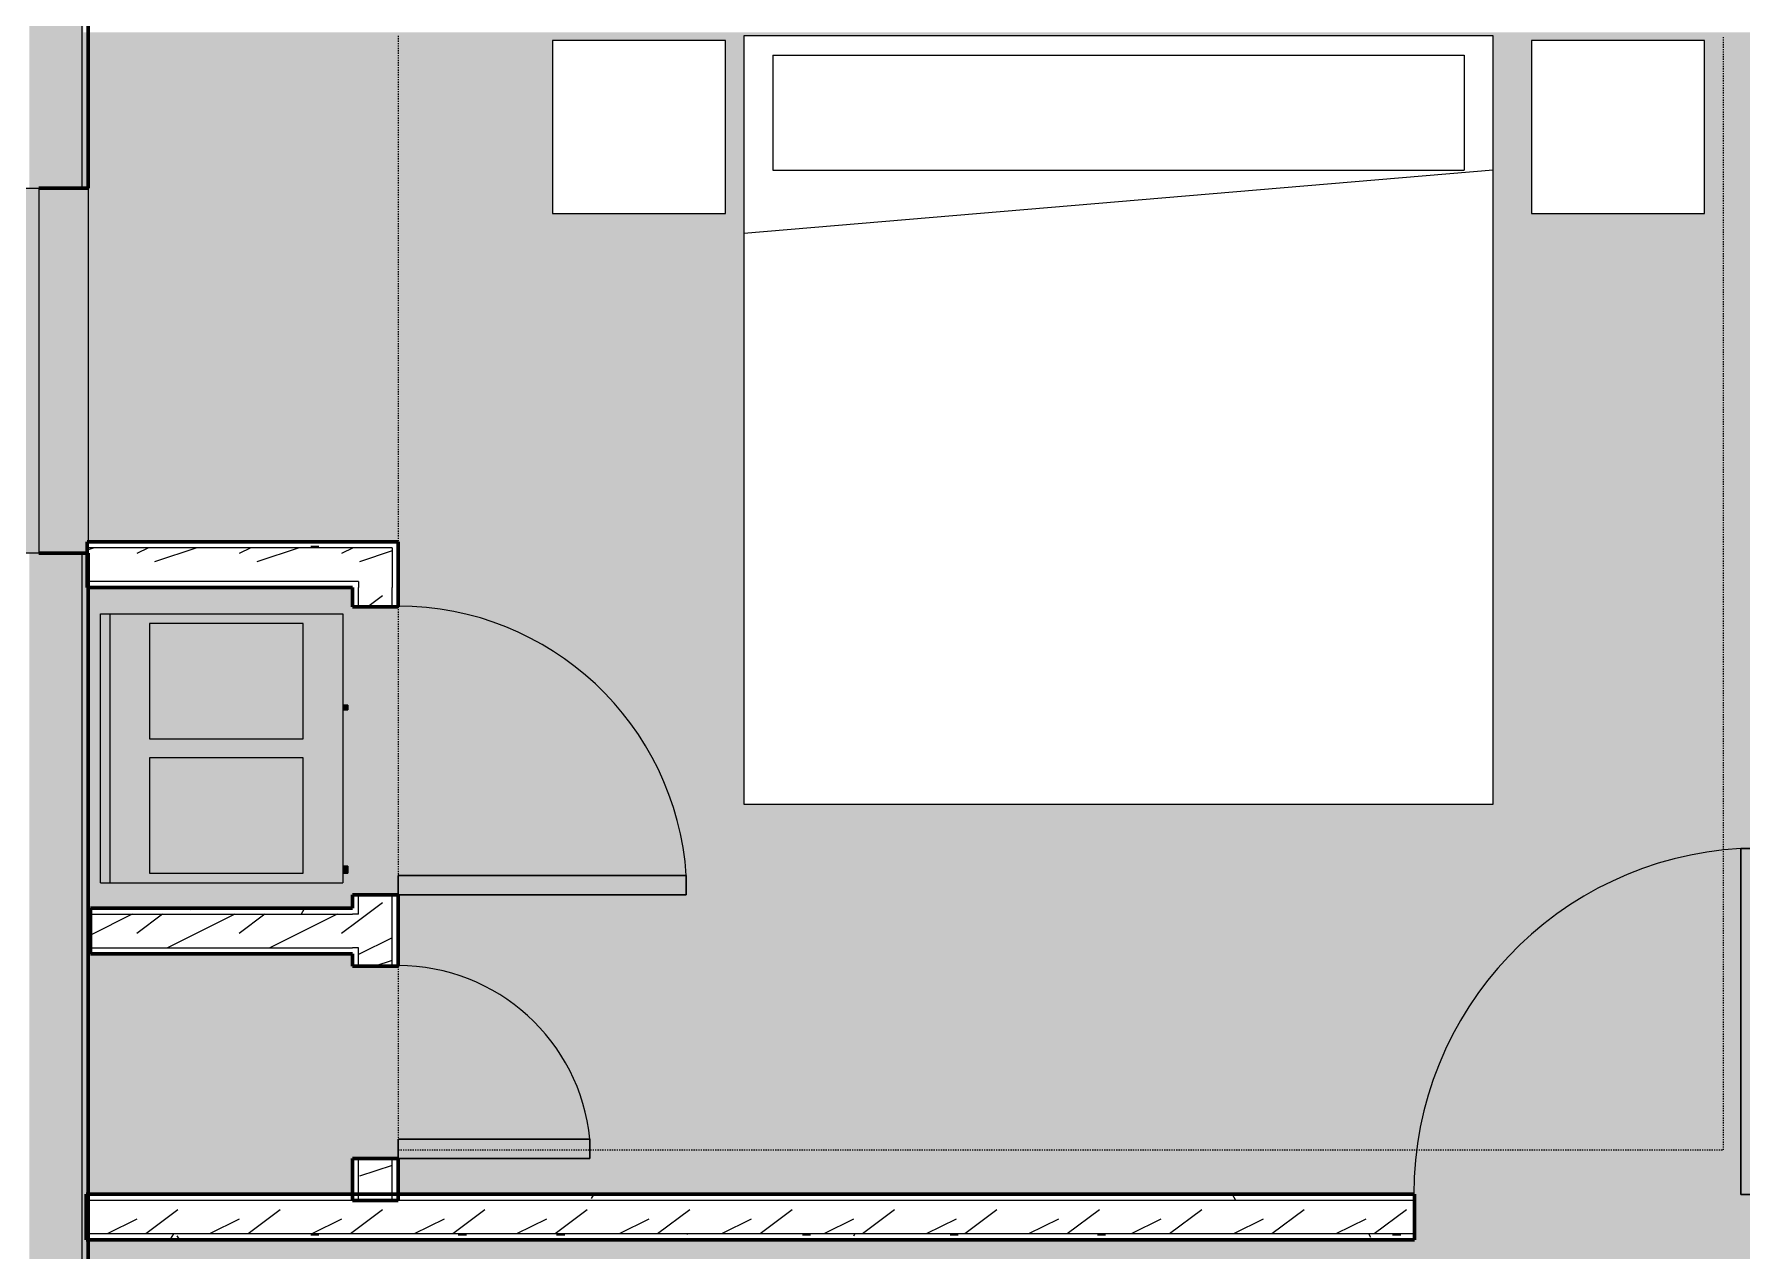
# Model space of a CAD drawing. Header units: inches. Extents: x -4105 to -1989, y 9836 to 11159.
# Drawn here: x -3827.8 to -3650, y 10708.3 to 10835 of the extents above; entities that cross this region are included whole.
import ezdxf

# ---------------------------------------------------------------- set-up
doc = ezdxf.new("R2010")
doc.units = ezdxf.units.IN
doc.header["$MEASUREMENT"] = 0
doc.linetypes.add('Dash', pattern=[0.25, 0.125, -0.125])
for name, color, linetype, lineweight in [('0-1', 7, 'Continuous', 5), ('0-2', 7, 'Continuous', 9), ('0-3', 10, 'Continuous', 18), ('A-AREA-PATT-4', 41, 'Continuous', 9), ('A-DOOR-1', 31, 'Continuous', 9), ('A-DOOR-2', 31, 'Continuous', 30), ('A-GLAZ-1', 27, 'Continuous', 18), ('A-GLAZ-2', 10, 'Continuous', 18), ('A-WALL', 113, 'Continuous', 18), ('A-WALL-1', 113, 'Continuous', 60), ('A-WALL-4', 8, 'Continuous', 5), ('A-WALL-6', 10, 'Continuous', 18), ('A-WALL-7', 130, 'Continuous', 60), ('A-WALL-PATT-1', 111, 'Continuous', 9), ('A-WALL-PATT-2', 253, 'Continuous', 9), ('I-FURN', 30, 'Continuous', 9), ('I-FURN-HDLN', 30, 'Dash', 9), ('M-EQPM', 50, 'Continuous', 9)]:
    doc.layers.add(name, color=color, linetype=linetype, lineweight=lineweight)
pattern_1 = [(0, (0, -1194), (20.48, 5.12), [0.845, -14.515, 0.845, -14.515, -81.92]), (0, (0, -1194), (20.48, 5.12), [-30.72, 0.845, -29.875, 0.845, -14.515, -35.84]), (0, (0, -1194), (20.48, 5.12), [-76.8, 0.845, -9.395, 0.845, -24.755]), (120, (7.68, -1191.44), (-14.67405, 15.1762003), [0.845, -14.515, 0.845, -14.515, -81.92]), (120, (7.68, -1191.44), (-14.67405, 15.1762003), [-30.72, 0.845, -29.875, 0.845, -14.515, -35.84]), (120, (7.68, -1191.44), (-14.67405, 15.1762003), [-76.8, 0.845, -9.395, 0.845, -24.755]), (240, (10.24, -1181.2), (-5.80595, -20.2962003), [0.845, -14.515, 0.845, -14.515, -81.92]), (240, (10.24, -1181.2), (-5.80595, -20.2962003), [-30.72, 0.845, -29.875, 0.845, -14.515, -35.84]), (240, (10.24, -1181.2), (-5.80595, -20.2962003), [-76.8, 0.845, -9.395, 0.845, -24.755])]
pattern_2 = [(216.87, (4.265, -1183.338), (31.9871619, 21.32545714), [5.331, -47.981]), (206.565, (10.662, -1186.536), (-10.662476, -10.6620098), [11.921, -11.921]), (198.435, (10.662, -1191.868), (-21.32449365, -10.6625869), [6.744, -26.974])]

# ---------------------------------------------------------------- blocks, each defined once
blk = doc.blocks.new('Bed-Standard - King 78_ x 80_-1242963-ENLARGED FLOOR PLAN - 1ST FLOOR PLAN - WEST')
at = {"layer": 'I-FURN'}
for p, q in [((49.69, 38.2), (-28.31, 38.2)), ((-28.31, 38.2), (-28.31, -41.8)), ((49.69, -41.8), (49.69, 38.2)), ((-25.31, 36.2), (-25.31, 24.2)), ((-25.31, 36.2), (46.69, 36.2)), ((46.69, 36.2), (46.69, 24.2)), ((49.69, 24.2), (-28.31, 17.63)), ((-25.31, 24.2), (46.69, 24.2)), ((-28.31, -41.8), (49.69, -41.8))]:
    blk.add_line(p, q, dxfattribs=at)
at = {"layer": 'I-FURN-HDLN'}
for p, q in [((-64.31, 38.2), (-64.31, -14.48)), ((73.69, -77.8), (73.69, 38.2)), ((-64.31, -21.24), (-64.31, -51.24)), ((-64.31, -58.68), (-64.31, -77.8)), ((-64.31, -77.8), (73.69, -77.8))]:
    blk.add_line(p, q, dxfattribs=at)
blk = doc.blocks.new('Table-Night Stand - 18_ x 18_ x 24_-1352623-ENLARGED FLOOR PLAN - 1ST FLOOR PLAN - WEST')
at = {"layer": 'I-FURN'}
for p, q in [((18.15, 18), (0.15, 18)), ((0.15, 18), (0.15, 0)), ((18.15, 0), (18.15, 18)), ((0.15, 0), (18.15, 0))]:
    blk.add_line(p, q, dxfattribs=at)
blk = doc.blocks.new('Single-Flush - 36_ x 84_-1372839-ENLARGED FLOOR PLAN - 1ST FLOOR PLAN - WEST')
at = {"layer": 'A-DOOR-1'}
blk.add_arc((18, 2.37), 36.07, 93.1789, 180, dxfattribs=at)
at = {"layer": 'A-DOOR-2'}
for p, q in [((16, 2.37), (16, 38.39)), ((18, 38.39), (16, 38.39)), ((18, 2.37), (18, 38.39)), ((18, 2.37), (16, 2.37))]:
    blk.add_line(p, q, dxfattribs=at)
blk = doc.blocks.new('HVAC_SPVU_AlliedAir_MGE4 - HVAC_SPVU_AlliedAir_MGE4-V20-ENLARGED FLOOR PLAN - 1ST FLOOR PLAN - WEST')
at = {"layer": 'M-EQPM'}
for points in [[(-11.07, 13.12), (-14, 13.12), (-14, 12.12), (14, 12.12), (14, 13.12), (-10.82, 13.12)], [(-12.99, -12.13), (-13, -12.13), (-12.99, -12.63), (-12.25, -12.63), (-12.26, -12.13), (-12.95, -12.13)], [(4.31, -12.13), (4, -12.13), (4.01, -12.63), (4.5, -12.63), (4.49, -12.13), (4.38, -12.13)]]:
    blk.add_hatch(color=256, dxfattribs=at).paths.add_polyline_path(points, flags=0)
h = blk.add_hatch(color=256, dxfattribs=at)
h.paths.add_polyline_path([(-14, 12.12), (-14, -12.13), (14, -12.13), (14, 12.12), (0.83, 12.12)], flags=0)
h.paths.add_polyline_path([(13, 8), (13, -8), (1, -8), (1, 8)], flags=0)
h.paths.add_polyline_path([(-13, 8), (-1, 8), (-1, -8), (-13, -8), (-13, 1.66)], flags=0)
h = blk.add_hatch(color=256, dxfattribs=at)
h.paths.add_polyline_path([(1, 8), (1, -8), (13, -8), (13, 8)], flags=0)
h.paths.add_polyline_path([(-1, 8), (-13, 8), (-13, -8), (-1, -8), (-1, 1.66)], flags=0)
for p, q in [((-14, 13.12), (14, 13.12)), ((-14, 13.12), (-14, 12.12)), ((14, 13.12), (14, 12.12)), ((-14, 12.12), (14, 12.12)), ((-14, 12.12), (-14, -12.13)), ((14, 12.12), (14, -12.13)), ((-1, 8), (-13, 8)), ((-13, 8), (-13, -8)), ((-1, -8), (-1, 8)), ((13, 8), (1, 8)), ((1, 8), (1, -8)), ((13, -8), (13, 8)), ((-13, -8), (-1, -8)), ((1, -8), (13, -8)), ((14, -12.13), (-14, -12.13)), ((-13, -12.13), (-13, -12.63)), ((-12.25, -12.63), (-12.25, -12.13)), ((4, -12.13), (4, -12.63)), ((4.5, -12.63), (4.5, -12.13)), ((-12.25, -12.63), (-13, -12.63)), ((4.5, -12.63), (4, -12.63))]:
    blk.add_line(p, q, dxfattribs=at)
blk = doc.blocks.new('Single-Flush - 30_ x 80_-1420870-ENLARGED FLOOR PLAN - 1ST FLOOR PLAN - WEST')
at = {"layer": 'A-DOOR-1'}
blk.add_arc((15, 2.375), 30.067, 93.81407, 180, dxfattribs=at)
at = {"layer": 'A-DOOR-2'}
for p, q in [((13, 2.375), (13, 32.375)), ((15, 32.375), (13, 32.375)), ((15, 2.375), (15, 32.375)), ((15, 2.375), (13, 2.375))]:
    blk.add_line(p, q, dxfattribs=at)
blk = doc.blocks.new('Single-Flush - CLOSET-1720159-ENLARGED FLOOR PLAN - 1ST FLOOR PLAN - WEST')
at = {"layer": 'A-DOOR-1'}
blk.add_arc((10, 2.37), 20.07, 95.7201, 180, dxfattribs=at)
at = {"layer": 'A-DOOR-2'}
for p, q in [((8, 2.37), (8, 22.34)), ((10, 22.34), (8, 22.34)), ((10, 2.37), (10, 22.34)), ((10, 2.37), (8, 2.37))]:
    blk.add_line(p, q, dxfattribs=at)
blk = doc.blocks.new('CTR - 1st Phase - Unit Layouts_rvt-1-ENLARGED FLOOR PLAN - 1ST FLOOR PLAN - WEST')
at = {"layer": 'A-WALL-PATT-1'}
h = blk.add_hatch(dxfattribs=at)
h.set_pattern_fill('FP_1', color=256, style=0, pattern_type=2)
h.set_pattern_definition(pattern_1)
h.paths.add_polyline_path([(-3789.92, 10781.54), (-3789.92, 10782.16), (-3822.3, 10782.16), (-3822.3, 10781.54), (-3790.55, 10781.54)], flags=0)
h = blk.add_hatch(dxfattribs=at)
h.set_pattern_fill('FP_2', color=256, style=0, pattern_type=2)
h.set_pattern_definition(pattern_2)
h.paths.add_polyline_path([(-3794.05, 10778.04), (-3790.55, 10778.04), (-3790.55, 10781.54), (-3822.3, 10781.54), (-3822.3, 10778.04), (-3794.36, 10778.04)], flags=0)
h = blk.add_hatch(dxfattribs=at)
h.set_pattern_fill('FP_2', color=256, style=0, pattern_type=2)
h.set_pattern_definition(pattern_2)
h.paths.add_polyline_path([(-3793.55, 10714.22), (-3790.55, 10714.22), (-3790.55, 10717.96), (-3794.05, 10717.96), (-3794.05, 10714.22)], flags=0)
h.paths.add_polyline_path([(-3794.05, 10737.96), (-3790.55, 10737.96), (-3790.55, 10745.4), (-3794.05, 10745.4), (-3794.05, 10739.89)], flags=0)
h.paths.add_polyline_path([(-3790.55, 10775.4), (-3790.55, 10778.04), (-3794.05, 10778.04), (-3794.05, 10775.4)], flags=0)
h = blk.add_hatch(dxfattribs=at)
h.set_pattern_fill('FP_1', color=256, style=0, pattern_type=2)
h.set_pattern_definition(pattern_1)
h.paths.add_polyline_path([(-3809.63, 10743.39), (-3794.67, 10743.39), (-3794.67, 10744.01), (-3821.95, 10744.01), (-3821.95, 10743.39), (-3819.92, 10743.39)], flags=0)
h = blk.add_hatch(dxfattribs=at)
h.set_pattern_fill('FP_2', color=256, style=0, pattern_type=2)
h.set_pattern_definition(pattern_2)
h.paths.add_polyline_path([(-3794.05, 10739.89), (-3794.05, 10743.39), (-3821.95, 10743.39), (-3821.95, 10739.89), (-3794.36, 10739.89)], flags=0)
h = blk.add_hatch(dxfattribs=at)
h.set_pattern_fill('FP_1', color=256, style=0, pattern_type=2)
h.set_pattern_definition(pattern_1)
h.paths.add_polyline_path([(-3714.13, 10713.59), (-3684.12, 10713.59), (-3684.12, 10714.22), (-3822.41, 10714.22), (-3822.41, 10713.59), (-3753.92, 10713.59)], flags=0)
h.paths.add_polyline_path([(-3648.12, 10713.59), (-3645.25, 10713.59), (-3645.25, 10714.22), (-3648.12, 10714.22)], flags=0)
h = blk.add_hatch(dxfattribs=at)
h.set_pattern_fill('FP_2', color=256, style=0, pattern_type=2)
h.set_pattern_definition(pattern_2)
h.paths.add_polyline_path([(-3704.13, 10710.09), (-3684.12, 10710.09), (-3684.12, 10713.59), (-3822.41, 10713.59), (-3822.41, 10710.09), (-3714.13, 10710.09)], flags=0)
h.paths.add_polyline_path([(-3643.12, 10710.09), (-3641.75, 10710.09), (-3641.75, 10713.59), (-3648.12, 10713.59), (-3648.12, 10710.09), (-3644.5, 10710.09)], flags=0)
h = blk.add_hatch(dxfattribs=at)
h.set_pattern_fill('FP_1', color=256, style=0, pattern_type=2)
h.set_pattern_definition(pattern_1)
h.paths.add_polyline_path([(-3753.92, 10709.47), (-3684.12, 10709.47), (-3684.12, 10710.09), (-3822.41, 10710.09), (-3822.41, 10709.47), (-3763.82, 10709.47)], flags=0)
h.paths.add_polyline_path([(-3645.87, 10709.47), (-3641.12, 10709.47), (-3641.12, 10710.09), (-3648.12, 10710.09), (-3648.12, 10709.47)], flags=0)
at = {"layer": 'A-WALL'}
for p, q in [((-3790.55, 10781.54), (-3822.3, 10781.54)), ((-3790.55, 10781.54), (-3790.55, 10778.04)), ((-3794.05, 10778.04), (-3822.3, 10778.04)), ((-3794.05, 10778.04), (-3794.05, 10777.41)), ((-3794.05, 10775.4), (-3794.05, 10777.41)), ((-3790.55, 10778.04), (-3790.55, 10777.41)), ((-3790.55, 10775.4), (-3790.55, 10777.41)), ((-3794.05, 10743.39), (-3794.05, 10745.4)), ((-3790.55, 10737.96), (-3790.55, 10745.4)), ((-3821.95, 10743.39), (-3794.67, 10743.39)), ((-3794.05, 10743.39), (-3794.67, 10743.39)), ((-3821.95, 10739.89), (-3794.67, 10739.89)), ((-3794.05, 10739.89), (-3794.67, 10739.89)), ((-3794.05, 10737.96), (-3794.05, 10739.89)), ((-3794.05, 10713.59), (-3794.05, 10717.96)), ((-3790.55, 10713.59), (-3790.55, 10717.96)), ((-3684.12, 10713.59), (-3822.41, 10713.59)), ((-3684.12, 10710.09), (-3822.41, 10710.09))]:
    blk.add_line(p, q, dxfattribs=at)
at = {"layer": 'A-WALL-1'}
for p, q in [((-3789.92, 10782.16), (-3822.3, 10782.16)), ((-3822.3, 10782.16), (-3822.3, 10777.41)), ((-3789.92, 10781.54), (-3789.92, 10782.16)), ((-3789.92, 10777.41), (-3789.92, 10781.54)), ((-3822.3, 10777.41), (-3794.67, 10777.41)), ((-3794.67, 10777.41), (-3794.67, 10775.4)), ((-3789.92, 10775.4), (-3789.92, 10777.41)), ((-3794.67, 10775.4), (-3789.92, 10775.4)), ((-3794.67, 10745.4), (-3794.67, 10744.01)), ((-3789.92, 10745.4), (-3794.67, 10745.4)), ((-3789.92, 10737.96), (-3789.92, 10745.4)), ((-3794.67, 10744.01), (-3821.95, 10744.01)), ((-3821.95, 10744.01), (-3821.95, 10739.26)), ((-3821.95, 10739.26), (-3794.67, 10739.26)), ((-3794.67, 10739.26), (-3794.67, 10737.96)), ((-3794.67, 10737.96), (-3789.92, 10737.96)), ((-3794.67, 10717.96), (-3794.67, 10713.59)), ((-3789.92, 10717.96), (-3794.67, 10717.96)), ((-3789.92, 10713.59), (-3789.92, 10717.96)), ((-3684.12, 10714.22), (-3822.41, 10714.22)), ((-3822.41, 10714.22), (-3822.41, 10709.47)), ((-3794.67, 10713.59), (-3789.92, 10713.59)), ((-3684.12, 10709.47), (-3684.12, 10714.22)), ((-3822.41, 10709.47), (-3684.12, 10709.47))]:
    blk.add_line(p, q, dxfattribs=at)
at = {"layer": '0-2'}
for name, p in [('Bed-Standard - King 78_ x 80_-1242963-ENLARGED FLOOR PLAN - 1ST FLOOR PLAN - WEST', (-3725.61, 10796.64)), ('Table-Night Stand - 18_ x 18_ x 24_-1352623-ENLARGED FLOOR PLAN - 1ST FLOOR PLAN - WEST', (-3774, 10816.34)), ('Table-Night Stand - 18_ x 18_ x 24_-1352623-ENLARGED FLOOR PLAN - 1ST FLOOR PLAN - WEST', (-3672.07, 10816.34)), ('Single-Flush - 36_ x 84_-1372839-ENLARGED FLOOR PLAN - 1ST FLOOR PLAN - WEST', (-3666.12, 10711.84))]:
    blk.add_blockref(name, p, dxfattribs=at)
for name, p, rotation in [('Single-Flush - 30_ x 80_-1420870-ENLARGED FLOOR PLAN - 1ST FLOOR PLAN - WEST', (-3792.3, 10760.4), 269.9999999999861), ('HVAC_SPVU_AlliedAir_MGE4 - HVAC_SPVU_AlliedAir_MGE4-V20-ENLARGED FLOOR PLAN - 1ST FLOOR PLAN - WEST', (-3807.8, 10760.65), 89.99999999999238), ('Single-Flush - CLOSET-1720159-ENLARGED FLOOR PLAN - 1ST FLOOR PLAN - WEST', (-3792.3, 10727.96), 269.9999999999861)]:
    blk.add_blockref(name, p, dxfattribs=dict(at, rotation=rotation))
blk = doc.blocks.new('_THE_ WINDOW _ DOOR - Window - 1st Floor-2113386-ENLARGED FLOOR PLAN - 1ST FLOOR PLAN - WEST')
at = {"layer": 'A-GLAZ-1'}
blk.add_hatch(color=256, dxfattribs=at).paths.add_polyline_path([(-19.0125, 2.8125), (-19.0125, 0.8125), (19.0125, 0.8125), (19.0125, 4.8125), (-19.0125, 4.8125), (-19.0125, 3.3125)], flags=0)
at = {"layer": 'A-GLAZ-2'}
for p, q in [((-19.0125, 4.8125), (19.0125, 4.8125)), ((-19.0125, 0.8125), (-19.0125, 4.8125)), ((19.0125, 4.8125), (19.0125, 0.8125)), ((19.0125, 0.8125), (-19.0125, 0.8125))]:
    blk.add_line(p, q, dxfattribs=at)
blk = doc.blocks.new('CTR - 1st Phase - Shell_rvt-1-ENLARGED FLOOR PLAN - 1ST FLOOR PLAN - WEST')
at = {"layer": 'A-WALL-4'}
blk.add_hatch(color=256, dxfattribs=at).paths.add_polyline_path([(-3822.3, 10780.96), (-3822.3, 10782.16), (-3822.2, 10782.16), (-3822.2, 10818.99), (-3827.32, 10818.99), (-3827.32, 10780.96), (-3822.82, 10780.96)], flags=0)
at = {"layer": 'A-WALL-PATT-2'}
h = blk.add_hatch(dxfattribs=at)
h.set_pattern_fill('FP_13', color=256, style=0, pattern_type=2)
h.set_pattern_definition([(161.57, (0.32, -1193.68), (-2.560496185, -0.000537386), [0, -18.214, 2.022, 0]), (18.43, (-0.32, -1193.68), (-2.560496185, 0.000537386), [0, -18.214, 2.022, 0]), (108.43, (0.32, -1193.68), (1.27922091, -6.400876726), [6.07, -14.166]), (71.57, (-0.32, -1193.68), (1.27922091, 6.400876726), [6.07, -14.166])])
h.paths.add_polyline_path([(-3824.89, 10012.59), (-3822.82, 10012.59), (-3822.82, 10051.36), (-3828.32, 10051.36), (-3828.32, 10012.59), (-3825.32, 10012.59)], flags=0)
h.paths.add_polyline_path([(-3822.82, 10089.39), (-3822.82, 10127.98), (-3828.32, 10127.98), (-3828.32, 10089.39), (-3823.32, 10089.39)], flags=0)
h.paths.add_polyline_path([(-3828.32, 10166), (-3822.82, 10166), (-3822.82, 10166.38), (-3828.32, 10166.38), (-3828.32, 10166.19)], flags=0)
h.paths.add_polyline_path([(-3828.32, 10204.4), (-3822.82, 10204.4), (-3822.82, 10242.99), (-3828.32, 10242.99), (-3828.32, 10217.79)], flags=0)
h.paths.add_polyline_path([(-3827.32, 10281.01), (-3822.82, 10281.01), (-3822.82, 10434.99), (-3828.32, 10434.99), (-3828.32, 10281.01)], flags=0)
h.paths.add_polyline_path([(-3825.32, 10473.01), (-3822.82, 10473.01), (-3822.82, 10473.76), (-3828.32, 10473.76), (-3828.32, 10473.01), (-3827.32, 10473.01)], flags=0)
h.paths.add_polyline_path([(-3823.32, 10511.79), (-3822.82, 10511.79), (-3822.82, 10588.78), (-3828.32, 10588.78), (-3828.32, 10511.79), (-3824.89, 10511.79)], flags=0)
h.paths.add_polyline_path([(-3822.82, 10626.8), (-3822.82, 10627.18), (-3828.32, 10627.18), (-3828.32, 10626.8), (-3823.32, 10626.8)], flags=0)
h.paths.add_polyline_path([(-3825.32, 10665.2), (-3822.82, 10665.2), (-3822.82, 10780.96), (-3828.32, 10780.96), (-3828.32, 10665.2), (-3827.32, 10665.2)], flags=0)
h.paths.add_polyline_path([(-3828.32, 10818.99), (-3822.82, 10818.99), (-3822.82, 10857.76), (-3828.32, 10857.76), (-3828.32, 10818.99)], flags=0)
h.paths.add_polyline_path([(-3827.32, 10895.79), (-3822.82, 10895.79), (-3822.82, 10972.59), (-3828.32, 10972.59), (-3828.32, 10895.79)], flags=0)
h.paths.add_polyline_path([(-3826.93, 11010.61), (-3822.82, 11010.61), (-3822.82, 11030.34), (-3828.32, 11030.34), (-3828.32, 11010.61), (-3827.32, 11010.61)], flags=0)
h = blk.add_hatch(dxfattribs=at)
h.set_pattern_fill('FP_1', color=256, style=0, pattern_type=2)
h.set_pattern_definition(pattern_1)
h.paths.add_polyline_path([(-3822.2, 10018.09), (-3822.2, 10051.36), (-3822.82, 10051.36), (-3822.82, 10018.09)], flags=0)
h.paths.add_polyline_path([(-3822.82, 10089.39), (-3822.2, 10089.39), (-3822.2, 10127.98), (-3822.82, 10127.98)], flags=0)
h.paths.add_polyline_path([(-3822.72, 10166), (-3822.2, 10166), (-3822.2, 10166.38), (-3822.82, 10166.38), (-3822.82, 10166)], flags=0)
h.paths.add_polyline_path([(-3822.82, 10204.4), (-3822.2, 10204.4), (-3822.2, 10207.59), (-3822.72, 10207.59), (-3822.72, 10212.34), (-3822.2, 10212.34), (-3822.2, 10242.99), (-3822.82, 10242.99), (-3822.82, 10207.59)], flags=0)
h.paths.add_polyline_path([(-3822.2, 10281.01), (-3822.2, 10345.59), (-3822.72, 10345.59), (-3822.72, 10351.59), (-3822.2, 10351.59), (-3822.2, 10394.07), (-3822.82, 10394.07), (-3822.82, 10281.01)], flags=0)
h.paths.add_polyline_path([(-3822.67, 10397.57), (-3822.2, 10397.57), (-3822.2, 10434.99), (-3822.82, 10434.99), (-3822.82, 10397.57)], flags=0)
h.paths.add_polyline_path([(-3822.82, 10473.01), (-3822.2, 10473.01), (-3822.2, 10473.76), (-3822.82, 10473.76)], flags=0)
h.paths.add_polyline_path([(-3822.41, 10511.79), (-3822.2, 10511.79), (-3822.2, 10547.19), (-3822.72, 10547.19), (-3822.72, 10553.19), (-3822.2, 10553.19), (-3822.2, 10588.78), (-3822.82, 10588.78), (-3822.82, 10511.79)], flags=0)
h.paths.add_polyline_path([(-3822.82, 10626.8), (-3822.2, 10626.8), (-3822.2, 10627.18), (-3822.82, 10627.18)], flags=0)
h.paths.add_polyline_path([(-3822.82, 10665.2), (-3822.2, 10665.2), (-3822.2, 10709.47), (-3822.41, 10709.47), (-3822.41, 10714.22), (-3822.2, 10714.22), (-3822.2, 10778.04), (-3822.3, 10778.04), (-3822.3, 10780.96), (-3822.82, 10780.96), (-3822.82, 10686.85)], flags=0)
h.paths.add_polyline_path([(-3822.82, 10818.99), (-3822.2, 10818.99), (-3822.2, 10835.19), (-3822.72, 10835.19), (-3822.72, 10841.19), (-3822.2, 10841.19), (-3822.2, 10857.76), (-3822.82, 10857.76), (-3822.82, 10835.19)], flags=0)
h.paths.add_polyline_path([(-3822.82, 10895.79), (-3822.3, 10895.79), (-3822.3, 10897.6), (-3822.2, 10897.6), (-3822.2, 10961.42), (-3822.41, 10961.42), (-3822.41, 10966.17), (-3822.2, 10966.17), (-3822.2, 10972.59), (-3822.82, 10972.59), (-3822.82, 10897.6)], flags=0)
h.paths.add_polyline_path([(-3822.82, 11010.61), (-3822.2, 11010.61), (-3822.2, 11030.34), (-3822.82, 11030.34), (-3822.82, 11026.52)], flags=0)
at = {"layer": 'A-WALL-6'}
for p, q in [((-3822.82, 10818.99), (-3822.82, 10857.76)), ((-3822.2, 10818.99), (-3822.2, 10782.16)), ((-3822.82, 10665.2), (-3822.82, 10780.96))]:
    blk.add_line(p, q, dxfattribs=at)
at = {"layer": 'A-WALL-7'}
for p, q in [((-3822.2, 10818.99), (-3822.2, 10857.76)), ((-3827.32, 10818.99), (-3822.2, 10818.99)), ((-3822.2, 10780.96), (-3827.32, 10780.96)), ((-3822.2, 10665.2), (-3822.2, 10780.96))]:
    blk.add_line(p, q, dxfattribs=at)
at = {"layer": '0-3', "rotation": 89.99999999999885}
blk.add_blockref('_THE_ WINDOW _ DOOR - Window - 1st Floor-2113386-ENLARGED FLOOR PLAN - 1ST FLOOR PLAN - WEST', (-3826.51, 10799.98), dxfattribs=at)

msp = doc.modelspace()

# ---------------------------------------------------------------- block references
at = {"layer": '0-1'}
msp.add_blockref('CTR - 1st Phase - Unit Layouts_rvt-1-ENLARGED FLOOR PLAN - 1ST FLOOR PLAN - WEST', (0, 0), dxfattribs=at)

# ---------------------------------------------------------------- next in the draw order: hatches: boundary and pattern name
at = {"layer": 'A-AREA-PATT-4'}
h = msp.add_hatch(color=256, dxfattribs=at)
h.paths.add_polyline_path([(-3822.2, 10553.19), (-3788.62, 10553.19), (-3788.62, 10568.84), (-3787.96, 10568.84), (-3787.93, 10568.88), (-3787.47, 10568.88), (-3787.47, 10568.84), (-3772.28, 10568.84), (-3772.28, 10568.88), (-3771.28, 10568.88), (-3771.28, 10568.84), (-3770.62, 10568.84), (-3770.62, 10564.84), (-3734.62, 10564.84), (-3734.62, 10568.84), (-3733.96, 10568.84), (-3733.96, 10568.88), (-3732.96, 10568.88), (-3732.96, 10568.84), (-3717.77, 10568.84), (-3717.77, 10568.88), (-3717.28, 10568.88), (-3717.28, 10568.84), (-3716.62, 10568.84), (-3716.62, 10553.19), (-3591.97, 10553.19), (-3591.97, 10563.04), (-3602.42, 10563.04), (-3602.42, 10579.54), (-3591.97, 10579.54), (-3591.97, 10591.04), (-3602.42, 10591.04), (-3602.42, 10607.54), (-3591.97, 10607.54), (-3591.97, 10619.04), (-3602.42, 10619.04), (-3602.42, 10635.54), (-3591.97, 10635.54), (-3591.97, 10662.02), (-3555.97, 10662.02), (-3555.97, 10649.47), (-3553.64, 10649.46), (-3553.55, 10649.41), (-3553.49, 10649.27), (-3553.49, 10648.38), (-3553.24, 10648.38), (-3553.24, 10644.65), (-3552.99, 10644.65), (-3552.99, 10642.68), (-3553.24, 10642.68), (-3553.24, 10633.32), (-3552.99, 10633.32), (-3552.99, 10632.73), (-3553.24, 10632.73), (-3553.24, 10632.14), (-3552.99, 10632.14), (-3552.99, 10631.55), (-3553.24, 10631.55), (-3553.24, 10630.96), (-3552.99, 10630.96), (-3552.99, 10630.37), (-3553.24, 10630.37), (-3553.24, 10629.78), (-3552.99, 10629.78), (-3552.99, 10629.19), (-3553.24, 10629.19), (-3553.24, 10626.56), (-3553.49, 10626.54), (-3553.51, 10625.61), (-3553.55, 10625.53), (-3553.69, 10625.47), (-3555.97, 10625.47), (-3555.97, 10553.19), (-3507.97, 10553.19), (-3507.97, 10606.7), (-3516.32, 10606.7), (-3516.32, 10642.45), (-3486.32, 10642.45), (-3486.32, 10606.7), (-3483.97, 10606.7), (-3483.97, 10643.19), (-3504.92, 10643.19), (-3504.92, 10671.39), (-3502.99, 10671.39), (-3502.99, 10672.01), (-3501.92, 10672.01), (-3501.92, 10706.76), (-3502.99, 10706.76), (-3502.99, 10707.39), (-3504.92, 10707.39), (-3504.92, 10710.9), (-3521.77, 10710.9), (-3521.77, 10737.9), (-3517.02, 10737.9), (-3517.02, 10715.65), (-3504.92, 10715.65), (-3504.92, 10716.39), (-3483.97, 10716.39), (-3483.97, 10769.59), (-3517.02, 10769.59), (-3517.02, 10767.9), (-3521.77, 10767.9), (-3521.77, 10769.59), (-3536.7, 10769.59), (-3536.7, 10774.34), (-3483.97, 10774.34), (-3483.97, 10807.19), (-3519.97, 10807.19), (-3519.97, 10812.31), (-3515.22, 10812.31), (-3515.22, 10811.94), (-3483.97, 10811.94), (-3483.97, 10835.19), (-3515.22, 10835.19), (-3515.22, 10832.31), (-3519.97, 10832.31), (-3519.97, 10835.19), (-3612.37, 10835.19), (-3612.37, 10834.45), (-3553.97, 10834.45), (-3553.97, 10810.45), (-3612.37, 10810.45), (-3612.37, 10809.2), (-3617.12, 10809.2), (-3617.12, 10835.19), (-3822.2, 10835.19), (-3822.2, 10782.16), (-3789.92, 10782.16), (-3789.92, 10775.4), (-3794.67, 10775.4), (-3794.67, 10777.41), (-3822.2, 10777.41), (-3822.2, 10714.22), (-3794.67, 10714.22), (-3794.67, 10717.96), (-3789.92, 10717.96), (-3789.92, 10714.22), (-3684.12, 10714.22), (-3684.12, 10709.47), (-3822.2, 10709.47), (-3822.2, 10574.34)], flags=0)
h.paths.add_polyline_path([(-3669.13, 10565.79), (-3704.13, 10565.79), (-3704.13, 10571.79), (-3705.13, 10571.79), (-3705.13, 10607.79), (-3704.13, 10607.79), (-3704.13, 10613.79), (-3669.13, 10613.79), (-3669.13, 10596.74)], flags=0)
h.paths.add_polyline_path([(-3763.82, 10617.12), (-3792.13, 10617.12), (-3792.13, 10618.12), (-3798.13, 10618.12), (-3798.13, 10653.12), (-3714.13, 10653.12), (-3714.13, 10618.12), (-3720.13, 10618.12), (-3720.13, 10617.12), (-3753.92, 10617.12)], flags=0)
h.paths.add_polyline_path([(-3504.92, 10705.64), (-3540.92, 10705.64), (-3540.92, 10707.39), (-3504.92, 10707.39)], flags=0)
h.paths.add_polyline_path([(-3643.12, 10709.47), (-3648.12, 10709.47), (-3648.12, 10714.22), (-3645.87, 10714.22), (-3645.87, 10718.09), (-3646.62, 10718.09), (-3646.62, 10720.59), (-3645.87, 10720.59), (-3645.87, 10742.84), (-3644.5, 10742.84), (-3644.5, 10762.84), (-3645.87, 10762.84), (-3645.87, 10763.09), (-3646.62, 10763.09), (-3646.62, 10765.59), (-3645.87, 10765.59), (-3645.87, 10774.34), (-3617.12, 10774.34), (-3617.12, 10775.2), (-3612.37, 10775.2), (-3612.37, 10774.34), (-3568.7, 10774.34), (-3568.7, 10769.59), (-3583.62, 10769.59), (-3583.62, 10765.66), (-3582.87, 10765.66), (-3582.87, 10763.16), (-3583.62, 10763.16), (-3583.63, 10762.91), (-3585, 10762.91), (-3585, 10742.91), (-3583.62, 10742.91), (-3583.62, 10720.66), (-3582.87, 10720.66), (-3582.87, 10718.16), (-3583.62, 10718.16), (-3583.62, 10709.47), (-3641.75, 10709.47)], flags=0)
h.paths.add_polyline_path([(-3611.15, 10714.22), (-3588.37, 10714.22), (-3588.37, 10718.16), (-3589.12, 10718.16), (-3589.12, 10720.66), (-3588.37, 10720.66), (-3588.37, 10720.91), (-3585, 10720.91), (-3585, 10740.91), (-3586.37, 10740.91), (-3586.37, 10762.91), (-3588.37, 10762.91), (-3588.37, 10763.16), (-3589.12, 10763.16), (-3589.12, 10765.66), (-3588.37, 10765.66), (-3588.37, 10769.59), (-3612.37, 10769.59), (-3612.37, 10714.22)], flags=0)
h.paths.add_polyline_path([(-3641.12, 10714.22), (-3617.12, 10714.22), (-3617.12, 10769.59), (-3641.12, 10769.59), (-3641.12, 10765.59), (-3640.37, 10765.59), (-3640.37, 10763.09), (-3641.12, 10763.09), (-3641.12, 10762.84), (-3643.12, 10762.84), (-3643.12, 10740.84), (-3644.5, 10740.84), (-3644.5, 10720.84), (-3641.12, 10720.84), (-3641.12, 10720.59), (-3640.37, 10720.59), (-3640.37, 10718.09), (-3641.12, 10718.09)], flags=0)
h.paths.add_polyline_path([(-3510.7, 10737.84), (-3510.7, 10762.84), (-3484.7, 10762.84), (-3484.7, 10737.84), (-3501.92, 10737.84)], flags=0)
h.paths.add_polyline_path([(-3790.55, 10737.96), (-3794.67, 10737.96), (-3794.67, 10739.26), (-3821.95, 10739.26), (-3821.95, 10744.01), (-3794.67, 10744.01), (-3794.67, 10745.4), (-3789.92, 10745.4), (-3789.92, 10737.96)], flags=0)
h.paths.add_polyline_path([(-3819.92, 10746.65), (-3820.92, 10746.65), (-3820.92, 10774.65), (-3795.67, 10774.65), (-3795.67, 10765.15), (-3795.17, 10765.14), (-3795.17, 10764.65), (-3795.67, 10764.65), (-3795.67, 10748.4), (-3795.17, 10748.38), (-3795.17, 10747.65), (-3795.67, 10747.65), (-3795.67, 10746.65), (-3809.63, 10746.65)], flags=0)
h.paths.add_polyline_path([(-3714.13, 10754.84), (-3753.92, 10754.84), (-3753.92, 10834.84), (-3675.92, 10834.84), (-3675.92, 10754.84), (-3704.13, 10754.84)], flags=0)
h.paths.add_polyline_path([(-3535.47, 10802.97), (-3536.47, 10802.97), (-3537.85, 10803.47), (-3538.71, 10803.97), (-3539.71, 10804.97), (-3541.1, 10806.97), (-3542.03, 10808.97), (-3542.76, 10810.97), (-3543.3, 10812.98), (-3543.47, 10814.97), (-3543.39, 10815.97), (-3543.21, 10816.97), (-3542.94, 10817.97), (-3542.37, 10818.97), (-3541.18, 10819.97), (-3540.84, 10823), (-3542.22, 10823), (-3543.19, 10823.12), (-3544.09, 10823.49), (-3544.86, 10824.09), (-3545.45, 10824.86), (-3545.82, 10825.76), (-3545.95, 10826.72), (-3545.95, 10834.45), (-3526, 10834.45), (-3526, 10826.72), (-3526.12, 10825.76), (-3526.5, 10824.86), (-3527.09, 10824.09), (-3527.86, 10823.49), (-3528.76, 10823.12), (-3529.8, 10823), (-3531.11, 10823), (-3530.76, 10819.97), (-3529.57, 10818.97), (-3529.01, 10817.97), (-3528.74, 10816.97), (-3528.56, 10815.97), (-3528.47, 10814.97), (-3528.65, 10812.98), (-3529.19, 10810.97), (-3529.91, 10808.97), (-3530.85, 10806.97), (-3532.23, 10804.97), (-3533.23, 10803.97), (-3534.1, 10803.47)], flags=0)
h.paths.add_polyline_path([(-3653.92, 10816.34), (-3671.92, 10816.34), (-3671.92, 10834.34), (-3653.92, 10834.34)], flags=0)
h.paths.add_polyline_path([(-3769.7, 10816.34), (-3773.86, 10816.34), (-3773.86, 10834.34), (-3755.86, 10834.34), (-3755.86, 10816.34), (-3763.82, 10816.34)], flags=0)

# ---------------------------------------------------------------- next in the draw order: block references
at = {"layer": '0-1'}
msp.add_blockref('CTR - 1st Phase - Shell_rvt-1-ENLARGED FLOOR PLAN - 1ST FLOOR PLAN - WEST', (0, 0), dxfattribs=at)

doc.saveas('drawing.dxf')
